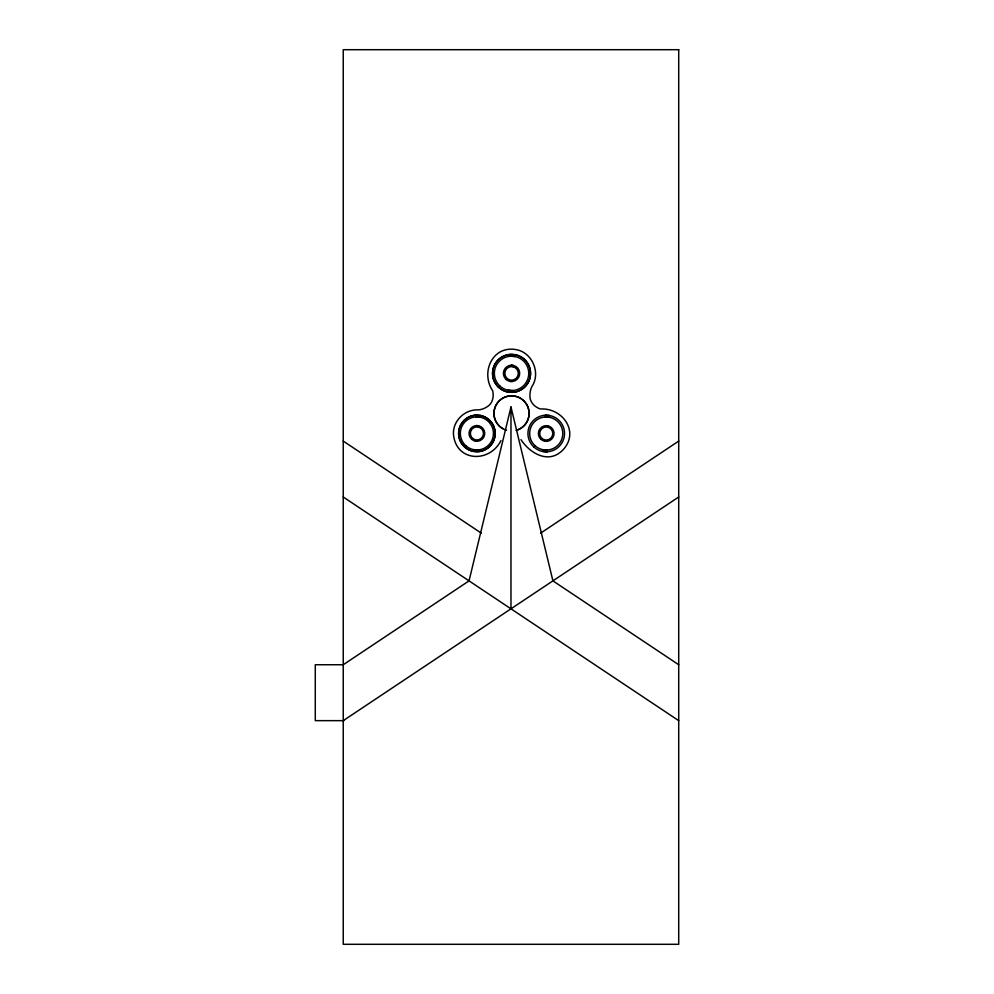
<?xml version="1.0" encoding="UTF-8"?>
<svg xmlns="http://www.w3.org/2000/svg" width="994" height="994" viewBox="0 0 994 994"><rect width="100%" height="100%" fill="white"/><g stroke="black" fill="none" stroke-linecap="round" stroke-linejoin="round"><path stroke-width="1.49" d="M678.716 664.737L552.913 580.869L510.978 406.968L469.044 580.869L343.241 664.737L315.284 664.737L315.284 720.65L343.999 720.65M500.964 440.578C489.346 463.664 455.14 461.763 453.401 433.421C453.264 420.238 465.304 409.155 478.375 409.888C481.332 409.64 484.215 408.658 486.712 407.043C492.502 403.974 494.13 396.892 492.713 390.903C480.015 371.992 493.074 343.974 517.812 349.987C533.033 353.926 540.711 373.657 531.802 386.753C530.548 389.412 529.901 392.344 529.939 395.277C529.429 401.812 534.486 407.08 540.388 408.981C562.48 407.664 580.036 431.905 562.84 450.033C548.651 464.571 530.001 453.351 520.98 439.659M540.649 533.132L678.716 441.087M343.241 720.65L678.716 497M510.506 356.2L514.991 356.523M511.053 365.233L513.177 365.382M509.922 381.361L512.047 381.51M508.108 390.22L512.593 390.543M545.122 415.243L549.881 415.579M545.221 416.983L549.533 417.294M475.89 416.896L480.201 417.207M545.743 425.68L547.793 425.817M476.412 425.594L478.462 425.73M544.65 441.187L546.7 441.336M475.318 441.1L477.368 441.249M542.91 449.723L547.222 450.021M542.562 451.438L547.334 451.773M473.579 449.636L477.89 449.934M343.241 441.087L481.307 533.132M343.241 497L678.716 720.65M510.978 406.968L510.978 608.825M502.765 428.613A17.557 17.557 0 0 1 499.137 400.992A17.557 17.557 0 0 1 526.758 404.633A17.557 17.557 0 0 1 516.097 430.365M506.53 430.253A17.569 17.569 0 0 1 497.087 403.365A17.569 17.569 0 0 1 525.59 402.881A17.569 17.569 0 0 1 517.066 430.079M678.716 49.7L343.241 49.7L343.241 944.3L678.716 944.3L678.716 49.7M515.352 354.746L510.394 354.398A19.01 19.01 0 0 0 507.748 391.996L512.693 392.344A19.01 19.01 0 0 0 515.352 354.746M512.904 366.724L511.14 366.6A6.796 6.796 0 0 0 510.195 380.019L511.96 380.155A6.796 6.796 0 0 0 512.904 366.724M480.549 415.492L475.778 415.157A18.302 18.302 0 0 0 473.231 451.351L478.002 451.686A18.302 18.302 0 0 0 480.549 415.492M547.532 427.097L545.83 426.985A6.536 6.536 0 0 0 544.911 439.907L546.613 440.031A6.536 6.536 0 0 0 547.532 427.097M478.201 427.01L476.499 426.898A6.536 6.536 0 0 0 475.579 439.82L477.282 439.944A6.536 6.536 0 0 0 478.201 427.01M534.089 447.201A18.302 18.302 0 0 0 564.157 437.161A18.302 18.302 0 0 0 540.425 416.151A18.302 18.302 0 0 0 534.089 447.201M463.974 446.331A18.265 18.265 0 0 0 494.527 438.143A18.265 18.265 0 0 0 472.162 415.778A18.265 18.265 0 0 0 463.974 446.331M498.131 386.79A18.973 18.973 0 0 0 529.877 378.279A18.973 18.973 0 0 0 506.629 355.044A18.973 18.973 0 0 0 498.131 386.79M535.244 445.896A16.55 16.55 0 0 0 562.442 436.813A16.55 16.55 0 0 0 540.984 417.803A16.55 16.55 0 0 0 535.244 445.896M541.022 439.373A7.84 7.84 0 0 0 553.906 435.074A7.84 7.84 0 0 0 543.743 426.066A7.84 7.84 0 0 0 541.022 439.373M465.913 445.809A16.55 16.55 0 0 0 493.111 436.726A16.55 16.55 0 0 0 471.653 417.716A16.55 16.55 0 0 0 465.913 445.809M471.69 439.286A7.84 7.84 0 0 0 484.575 434.987A7.84 7.84 0 0 0 474.411 425.979A7.84 7.84 0 0 0 471.69 439.286M500.144 386.244A17.196 17.196 0 0 0 528.398 376.813A17.196 17.196 0 0 0 506.095 357.057A17.196 17.196 0 0 0 500.144 386.244M506.145 379.472A8.151 8.151 0 0 0 519.527 374.999A8.151 8.151 0 0 0 508.965 365.643A8.151 8.151 0 0 0 506.145 379.472"/></g></svg>
